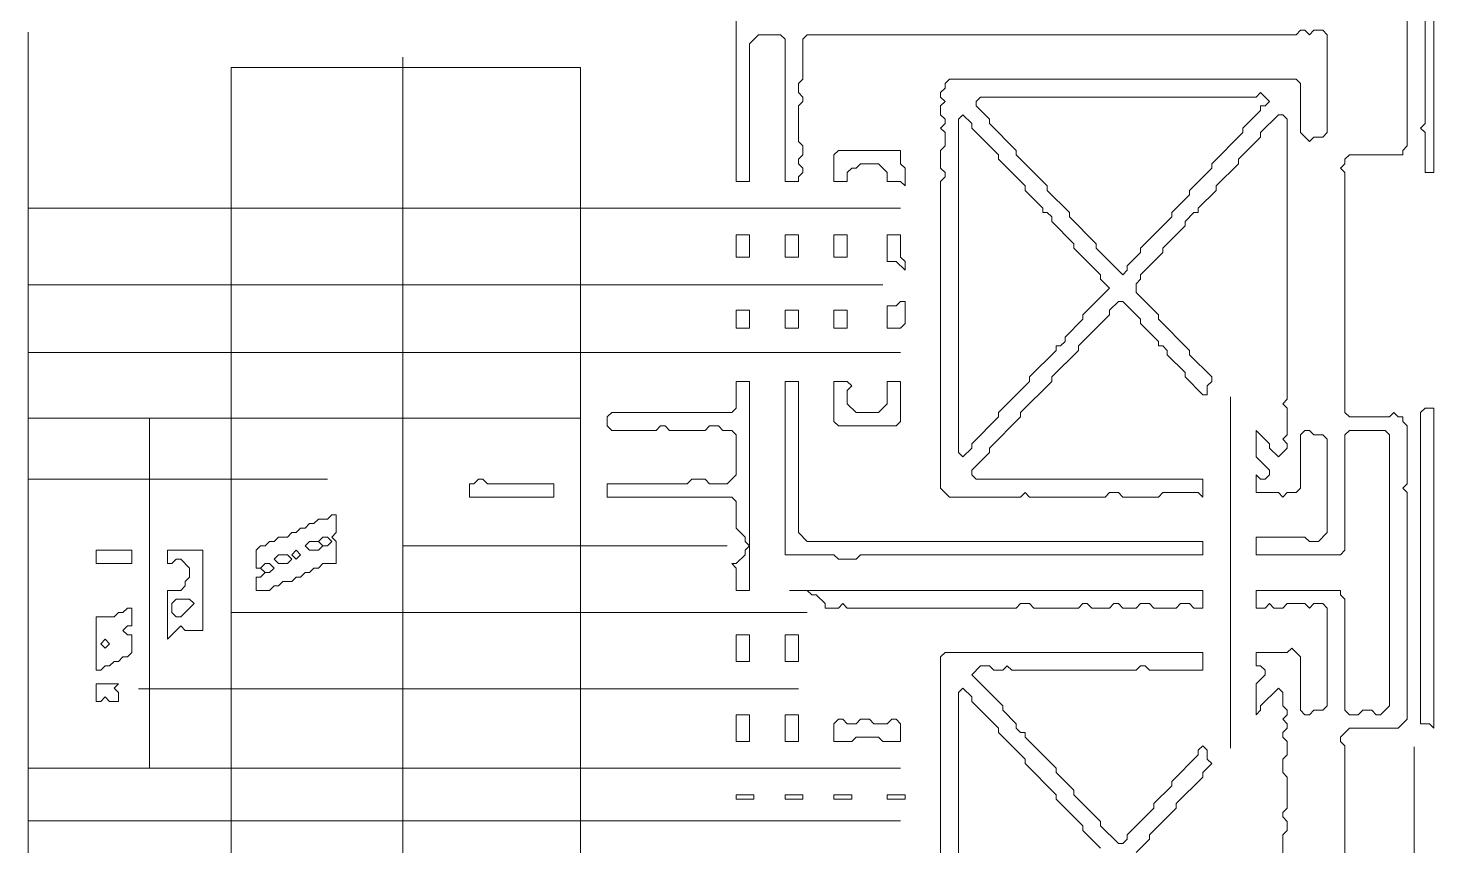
# Model space of a CAD drawing. Header units: millimetres. Extents: x 4 to 412, y 4 to 290.
# Drawn here: x 124.76 to 152.47, y 165.65 to 181.76 of the extents above; entities that cross this region are included whole.
import ezdxf

# ---------------------------------------------------------------- set-up
doc = ezdxf.new("R2010")
doc.units = ezdxf.units.MM
for name, color, linetype, lineweight in [('TRACE_CURVE', 6, 'CONTINUOUS', 0), ('TRACE_STRAIGHT', 5, 'CONTINUOUS', 0), ('TRACE_TEXT_SYMBOL', 6, 'CONTINUOUS', 0)]:
    doc.layers.add(name, color=color, linetype=linetype, lineweight=lineweight)

msp = doc.modelspace()

# ---------------------------------------------------------------- linework, layer by layer
at = {"layer": 'TRACE_CURVE', "color": 6}
for points in [[(150.715, 162.888), (150.715, 167.617), (150.628, 167.705), (150.628, 167.792), (150.803, 167.968), (151.766, 167.968), (151.941, 168.143), (151.941, 172.609), (151.854, 172.697), (151.941, 172.784), (151.941, 173.923), (151.854, 174.01), (151.854, 174.098), (151.766, 174.098), (151.679, 174.185), (151.591, 174.098), (150.803, 174.098), (150.715, 174.185), (150.715, 178.914), (150.628, 179.002), (150.715, 179.089), (150.715, 179.177), (150.803, 179.265), (151.854, 179.265), (151.854, 179.352), (151.941, 179.44), (151.941, 186.095)], [(138.718, 184.169), (138.718, 178.739), (138.98, 178.739), (138.98, 181.454), (139.156, 181.629), (139.593, 181.629), (139.681, 181.542), (139.681, 178.739), (139.944, 178.739), (139.944, 178.827), (140.031, 178.914), (140.031, 179.002), (139.944, 179.089), (139.944, 179.177), (140.031, 179.265), (140.031, 179.44), (139.944, 179.527), (139.944, 180.228), (140.031, 180.316), (140.031, 180.403), (139.944, 180.491), (139.944, 180.666), (140.031, 180.753), (140.031, 181.542), (140.119, 181.629), (149.752, 181.629), (149.84, 181.717), (149.927, 181.717), (150.015, 181.629), (150.102, 181.717), (150.278, 181.717)], [(150.278, 181.717), (150.365, 181.629), (150.365, 179.703), (150.278, 179.615), (150.102, 179.615), (150.015, 179.527), (149.84, 179.703), (149.84, 180.666), (149.752, 180.753), (142.921, 180.753), (142.834, 180.666), (142.834, 180.578), (142.746, 180.491), (142.746, 180.403), (142.834, 180.316), (142.746, 180.228), (142.746, 180.053), (142.834, 179.965), (142.834, 179.878), (142.746, 179.79), (142.834, 179.703), (142.834, 179.44), (142.746, 179.352), (142.746, 179.002), (142.834, 178.914), (142.834, 178.827), (142.746, 178.739), (142.746, 172.697), (142.921, 172.521), (144.322, 172.521), (144.41, 172.609), (144.498, 172.521), (145.986, 172.521), (146.074, 172.609), (146.249, 172.609), (146.337, 172.521), (147.037, 172.521), (147.125, 172.609), (147.825, 172.609), (147.913, 172.521), (147.913, 172.872), (143.447, 172.872), (143.359, 172.959), (143.359, 173.047), (143.709, 173.397), (143.709, 173.485), (144.322, 174.098), (144.322, 174.185), (144.935, 174.798), (144.935, 174.886), (145.461, 175.411), (145.461, 175.499), (146.074, 176.112), (146.074, 176.2), (146.249, 176.375), (146.337, 176.375), (146.687, 176.024), (146.687, 175.937), (147.037, 175.587), (147.037, 175.499), (147.125, 175.499), (147.212, 175.411), (147.212, 175.324), (147.563, 174.973)], [(147.563, 174.973), (147.563, 174.886), (147.913, 174.536), (148.001, 174.536), (148.001, 174.711), (148.088, 174.798), (148.088, 174.886), (147.65, 175.324), (147.65, 175.411), (147.037, 176.024), (147.037, 176.112), (146.599, 176.55), (146.599, 176.725), (146.687, 176.813), (146.687, 176.9), (147.125, 177.338), (147.125, 177.426), (147.563, 177.863), (147.563, 177.951), (147.738, 178.126), (147.825, 178.126), (147.825, 178.214), (148.176, 178.564), (148.176, 178.652), (148.614, 179.089), (148.614, 179.177), (149.051, 179.615), (149.051, 179.703), (149.402, 180.053), (149.489, 180.053), (149.577, 179.965), (149.577, 174.448), (149.489, 174.36), (149.577, 174.273), (149.577, 173.747), (149.489, 173.66), (149.577, 173.572), (149.577, 173.485), (149.402, 173.31), (149.227, 173.485), (149.227, 173.572), (148.964, 173.835), (148.964, 173.31), (149.227, 173.047), (149.227, 172.959), (149.139, 172.872), (149.051, 172.872), (148.964, 172.959), (148.964, 172.609), (149.402, 172.609), (149.489, 172.521), (149.577, 172.609), (149.752, 172.609), (149.84, 172.697), (149.84, 173.747), (149.927, 173.835), (150.015, 173.835), (150.102, 173.747), (150.278, 173.747), (150.365, 173.66), (150.365, 171.821), (150.19, 171.646), (150.015, 171.646), (149.927, 171.733)], [(149.927, 171.733), (148.964, 171.733), (148.964, 171.383), (150.628, 171.383), (150.715, 171.471), (150.715, 173.747), (150.803, 173.835), (151.504, 173.835), (151.591, 173.747), (151.591, 168.405), (151.416, 168.23), (151.328, 168.23), (151.241, 168.318), (151.066, 168.318), (150.978, 168.23), (150.803, 168.23), (150.715, 168.318), (150.715, 170.507), (150.628, 170.595), (150.628, 170.682), (148.964, 170.682), (148.964, 170.332), (149.139, 170.332), (149.227, 170.42), (149.314, 170.332), (149.489, 170.332), (149.577, 170.42), (149.927, 170.42), (150.015, 170.332), (150.102, 170.42), (150.278, 170.42), (150.365, 170.332), (150.365, 168.405), (150.278, 168.318), (150.102, 168.318), (150.015, 168.23), (149.927, 168.23), (149.84, 168.318), (149.84, 169.369), (149.665, 169.544), (149.577, 169.456), (148.964, 169.456), (148.964, 169.194), (149.051, 169.194), (149.139, 169.106), (149.139, 169.018), (148.964, 168.843), (148.964, 168.23), (149.051, 168.318), (149.051, 168.405), (149.402, 168.756), (149.489, 168.668), (149.489, 168.405), (149.577, 168.318), (149.577, 168.23), (149.489, 168.143), (149.577, 168.055), (149.577, 167.968), (149.489, 167.88), (149.489, 167.792), (149.577, 167.705), (149.577, 167.442), (149.489, 167.355), (149.489, 167.092)], [(149.489, 167.092), (149.577, 167.004), (149.577, 166.391), (149.489, 166.304), (149.489, 166.216), (149.577, 166.128), (149.577, 165.953), (149.489, 165.866), (149.489, 165.428)]]:
    msp.add_lwpolyline(points, dxfattribs=at)
for points in [[(148.964, 180.403), (149.051, 180.491), (149.227, 180.316), (149.139, 180.228), (149.051, 180.228), (149.051, 180.14), (148.701, 179.79), (148.701, 179.703), (148.088, 179.089), (148.088, 179.002), (147.65, 178.564), (147.65, 178.476), (147.3, 178.126), (147.3, 178.039), (146.687, 177.426), (146.687, 177.338), (146.424, 177.075), (146.424, 176.988), (146.337, 176.9), (145.811, 177.426), (145.811, 177.513), (145.286, 178.039), (145.286, 178.126), (144.848, 178.564), (144.848, 178.652), (144.235, 179.265), (144.235, 179.352), (143.709, 179.878), (143.709, 179.965), (143.447, 180.228), (143.447, 180.316), (143.534, 180.403)], [(143.096, 179.965), (143.184, 180.053), (143.359, 179.878), (143.359, 179.79), (143.885, 179.265), (143.885, 179.177), (144.41, 178.652), (144.41, 178.564), (144.76, 178.214), (144.76, 178.126), (144.848, 178.126), (144.935, 178.039), (144.935, 177.951), (145.373, 177.513), (145.373, 177.426), (145.899, 176.9), (145.899, 176.813), (146.074, 176.637), (145.549, 176.112), (145.549, 176.024), (145.198, 175.674), (145.198, 175.587), (145.111, 175.499), (145.023, 175.499), (145.023, 175.411), (144.498, 174.886), (144.498, 174.798), (143.885, 174.185), (143.885, 174.098), (143.359, 173.572), (143.359, 173.485), (143.184, 173.31), (143.096, 173.397)]]:
    msp.add_lwpolyline(points, close=True, dxfattribs=at)
at = {"layer": 'TRACE_STRAIGHT', "color": 5}
for p, q in [((124.764, 181.678), (124.764, 155.357)), ((132.15, 181.191), (132.15, 152.379)), ((128.767, 180.983), (128.767, 162.447)), ((128.767, 180.983), (135.653, 180.983)), ((135.653, 180.983), (135.653, 161.837)), ((124.764, 178.214), (141.958, 178.214)), ((124.764, 176.703), (141.608, 176.703)), ((124.764, 175.368), (141.958, 175.368)), ((148.46, 174.492), (148.46, 167.573)), ((124.764, 174.076), (135.653, 174.076)), ((127.158, 174.076), (127.158, 167.179)), ((124.764, 172.872), (130.661, 172.872)), ((132.15, 171.558), (138.543, 171.558)), ((128.767, 170.244), (140.119, 170.244)), ((126.941, 168.739), (139.945, 168.739)), ((152.077, 167.601), (152.077, 156.67)), ((124.764, 167.179), (141.958, 167.179)), ((124.764, 166.141), (141.959, 166.141))]:
    msp.add_line(p, q, dxfattribs=at)
at = {"layer": 'TRACE_TEXT_SYMBOL', "color": 6}
for points in [[(152.292, 189.073), (152.292, 188.898), (152.204, 188.81), (152.204, 188.635), (152.292, 188.548), (152.292, 179.878), (152.204, 179.79), (152.292, 179.703), (152.292, 178.914), (152.467, 178.914), (152.467, 189.073)], [(140.732, 179.352), (140.644, 179.265), (140.644, 178.739), (140.907, 178.739), (140.907, 178.914), (140.995, 179.002), (141.082, 179.002), (141.17, 179.089), (141.52, 179.089), (141.695, 178.914), (141.695, 178.739), (141.958, 178.739), (142.046, 178.652), (142.046, 179.002), (141.958, 179.089), (141.958, 179.352)], [(138.718, 177.688), (138.718, 177.25), (138.98, 177.25), (138.98, 177.688)], [(139.681, 177.688), (139.681, 177.25), (139.944, 177.25), (139.944, 177.688)], [(140.644, 177.688), (140.644, 177.25), (140.907, 177.25), (140.907, 177.688)], [(141.695, 177.688), (141.695, 177.163), (141.87, 177.163), (142.046, 176.988), (142.046, 177.163), (141.958, 177.25), (141.958, 177.688)], [(138.718, 176.2), (138.718, 175.849), (138.98, 175.849), (138.98, 176.2)], [(139.681, 176.2), (139.681, 175.849), (139.944, 175.849), (139.944, 176.2)], [(140.644, 176.2), (140.644, 175.849), (140.907, 175.849), (140.907, 176.2)], [(141.958, 176.375), (141.87, 176.287), (141.695, 176.287), (141.695, 175.849), (141.958, 175.849), (142.046, 175.937), (142.046, 176.375)], [(138.718, 174.798), (138.718, 174.273), (138.63, 174.185), (136.266, 174.185), (136.178, 174.098), (136.178, 173.923), (136.266, 173.835), (137.141, 173.835), (137.229, 173.923), (137.317, 173.923), (137.404, 173.835), (138.105, 173.835), (138.192, 173.923), (138.367, 173.923), (138.455, 173.835), (138.63, 173.835), (138.718, 173.747), (138.718, 172.959), (138.543, 172.784), (138.192, 172.784), (138.105, 172.872), (137.842, 172.872), (137.754, 172.784), (136.178, 172.784), (136.178, 172.521), (138.63, 172.521), (138.718, 172.434), (138.718, 171.908), (138.893, 171.733), (138.893, 171.646), (138.98, 171.558), (138.893, 171.471), (138.893, 171.383), (138.718, 171.208), (138.63, 171.208), (138.718, 171.12), (138.718, 170.682), (138.98, 170.682), (138.98, 174.798)], [(139.681, 174.798), (139.681, 171.383), (140.644, 171.383), (140.732, 171.295), (141.082, 171.295), (141.17, 171.383), (147.913, 171.383), (147.913, 171.646), (140.119, 171.646), (139.944, 171.821), (139.944, 174.798)], [(140.644, 174.798), (140.644, 174.01), (140.732, 173.923), (141.87, 173.923), (141.958, 174.01), (141.958, 174.798), (141.695, 174.798), (141.695, 174.36), (141.52, 174.185), (141.082, 174.185), (140.907, 174.36), (140.907, 174.623), (140.995, 174.711), (140.907, 174.798)], [(152.292, 174.273), (152.204, 174.185), (152.204, 168.055), (152.379, 168.055), (152.467, 167.968), (152.467, 174.273)], [(133.638, 172.872), (133.551, 172.784), (133.463, 172.784), (133.463, 172.521), (135.127, 172.521), (135.127, 172.784), (133.814, 172.784), (133.726, 172.872)], [(130.748, 172.171), (130.661, 172.084), (130.486, 172.084), (130.398, 171.996), (130.311, 171.996), (130.223, 171.908), (130.135, 171.908), (130.048, 171.821), (129.96, 171.821), (129.873, 171.733), (129.698, 171.733), (129.61, 171.646), (129.522, 171.646), (129.435, 171.558), (129.347, 171.558), (129.26, 171.471), (129.26, 171.12), (129.347, 171.12), (129.435, 171.033), (129.347, 170.945), (129.26, 170.945), (129.26, 170.682), (129.522, 170.682), (129.61, 170.77), (129.698, 170.77), (129.785, 170.857), (129.96, 170.857), (130.048, 170.945), (130.135, 170.945), (130.223, 171.033), (130.311, 171.033), (130.398, 171.12), (130.486, 171.12), (130.573, 171.208), (130.836, 171.208), (130.836, 171.646), (130.748, 171.733), (130.836, 171.821), (130.836, 172.171)], [(130.223, 171.558), (130.311, 171.646), (130.486, 171.646), (130.573, 171.558), (130.486, 171.471), (130.311, 171.471)], [(130.486, 171.646), (130.573, 171.733), (130.661, 171.733), (130.748, 171.646), (130.661, 171.558), (130.573, 171.558)], [(126.107, 171.471), (126.107, 171.208), (126.808, 171.208), (126.808, 171.471)], [(127.508, 171.471), (127.508, 171.208), (127.596, 171.208), (127.683, 171.295), (127.771, 171.295), (127.946, 171.12), (127.946, 170.945), (127.859, 170.857), (127.859, 170.77), (127.771, 170.682), (127.508, 170.682), (127.508, 169.719), (127.771, 169.982), (127.859, 169.894), (128.209, 169.894), (128.209, 171.471)], [(129.347, 171.12), (129.435, 171.208), (129.522, 171.208), (129.61, 171.12), (129.522, 171.033), (129.435, 171.033)], [(129.61, 171.295), (129.698, 171.383), (129.873, 171.383), (129.96, 171.295), (129.873, 171.208), (129.698, 171.208)], [(129.96, 171.383), (130.048, 171.471), (130.135, 171.383), (130.048, 171.295)], [(139.769, 170.682), (140.119, 170.682), (140.206, 170.595), (140.294, 170.595), (140.469, 170.42), (140.469, 170.332), (140.732, 170.332), (140.82, 170.42), (140.907, 170.332), (144.235, 170.332), (144.322, 170.42), (144.498, 170.42), (144.585, 170.332), (145.461, 170.332), (145.549, 170.42), (145.636, 170.42), (145.724, 170.332), (146.074, 170.332), (146.162, 170.42), (146.249, 170.42), (146.337, 170.332), (146.599, 170.332), (146.687, 170.42), (146.862, 170.42), (146.95, 170.332), (147.388, 170.332), (147.475, 170.42), (147.65, 170.42), (147.738, 170.332), (147.913, 170.332), (147.913, 170.682)], [(127.596, 170.42), (127.683, 170.507), (127.946, 170.507), (128.034, 170.42), (127.771, 170.157), (127.683, 170.157), (127.596, 170.244)], [(126.72, 170.332), (126.632, 170.244), (126.545, 170.244), (126.457, 170.157), (126.107, 170.157), (126.107, 169.106), (126.195, 169.106), (126.282, 169.194), (126.37, 169.194), (126.457, 169.281), (126.545, 169.281), (126.632, 169.369), (126.72, 169.369), (126.808, 169.456), (126.808, 169.807), (126.72, 169.807), (126.632, 169.894), (126.72, 169.982), (126.808, 169.982), (126.808, 170.332)], [(126.195, 169.631), (126.282, 169.719), (126.37, 169.631), (126.282, 169.544)], [(138.718, 169.807), (138.718, 169.281), (138.98, 169.281), (138.98, 169.807)], [(139.681, 169.807), (139.681, 169.281), (139.944, 169.281), (139.944, 169.807)], [(126.107, 168.843), (126.107, 168.493), (126.195, 168.493), (126.282, 168.581), (126.37, 168.493), (126.545, 168.493), (126.545, 168.668), (126.457, 168.756), (126.545, 168.843)], [(138.718, 168.23), (138.718, 167.705), (138.98, 167.705), (138.98, 168.23)], [(139.681, 168.23), (139.681, 167.705), (139.944, 167.705), (139.944, 168.23)], [(140.732, 168.143), (140.644, 168.055), (140.644, 167.705), (140.995, 167.705), (141.082, 167.792), (141.52, 167.792), (141.608, 167.705), (141.958, 167.705), (141.958, 168.055), (141.87, 168.143), (141.783, 168.143), (141.695, 168.055), (141.433, 168.055), (141.345, 168.143), (141.17, 168.143), (141.082, 168.055), (140.907, 168.055), (140.82, 168.143)], [(138.718, 166.654), (139.068, 166.654), (139.068, 166.566), (138.718, 166.566)], [(139.681, 166.654), (140.031, 166.654), (140.031, 166.566), (139.681, 166.566)], [(140.644, 166.654), (140.995, 166.654), (140.995, 166.566), (140.644, 166.566)], [(141.695, 166.654), (142.046, 166.654), (142.046, 166.566), (141.695, 166.566)]]:
    msp.add_lwpolyline(points, close=True, dxfattribs=at)
for points in [[(142.834, 169.456), (142.746, 169.369), (142.746, 161.399)], [(147.3, 166.829), (146.95, 166.479), (146.95, 166.391), (146.424, 165.866), (146.424, 165.778), (146.337, 165.691), (146.249, 165.691), (145.899, 166.041), (145.899, 166.128), (145.373, 166.654), (145.373, 166.742), (145.023, 167.092), (145.023, 167.179), (144.41, 167.792), (144.41, 167.88), (144.322, 167.88), (144.235, 167.968), (144.235, 168.055), (143.972, 168.318), (143.972, 168.405), (143.359, 169.018), (143.534, 169.194), (143.709, 169.194), (143.797, 169.106), (143.972, 169.106), (144.06, 169.194), (144.147, 169.106), (146.599, 169.106), (146.687, 169.194), (146.775, 169.194), (146.862, 169.106), (147.913, 169.106), (147.913, 169.456), (142.834, 169.456)], [(143.096, 162.275), (143.096, 168.668), (143.184, 168.756), (143.359, 168.581), (143.359, 168.493), (143.885, 167.968), (143.885, 167.88), (144.41, 167.355), (144.41, 167.267), (145.023, 166.654), (145.023, 166.566), (145.549, 166.041), (145.549, 165.953), (145.899, 165.603)], [(146.599, 165.515), (146.862, 165.778), (146.862, 165.866), (147.388, 166.391), (147.388, 166.479), (147.913, 167.004), (147.913, 167.092), (148.088, 167.267), (148.001, 167.355), (148.001, 167.53), (147.913, 167.617), (147.825, 167.53), (147.825, 167.442), (147.3, 166.917), (147.3, 166.829)]]:
    msp.add_lwpolyline(points, dxfattribs=at)

doc.saveas('drawing.dxf')
